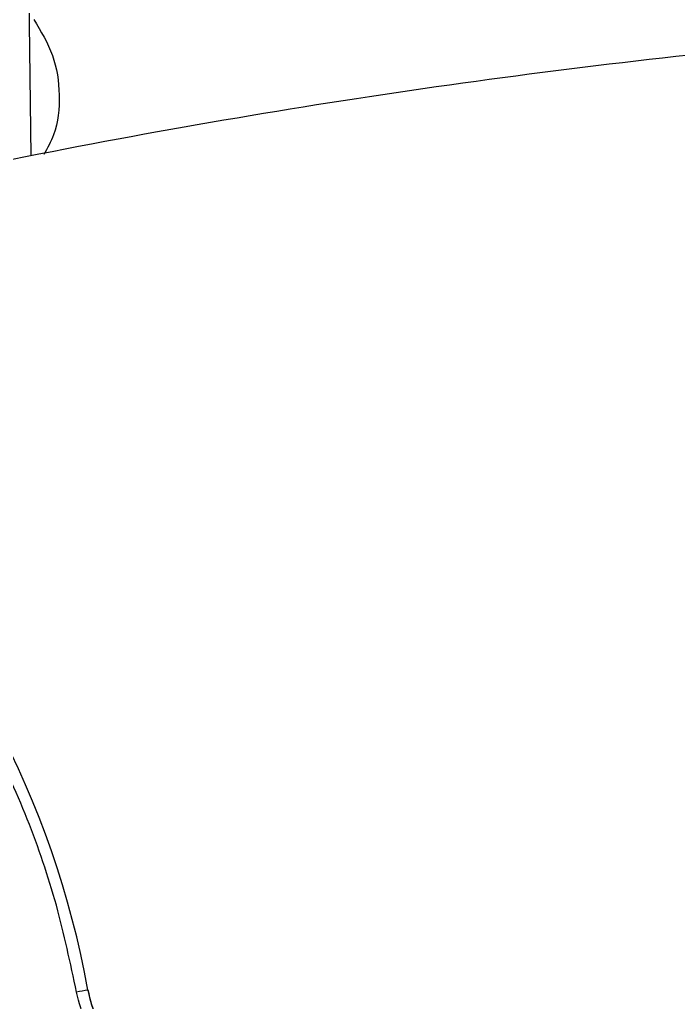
# Model space of a CAD drawing. Header units: millimetres. Extents: x 1852 to 4288, y 681 to 2404.
# Drawn here: x 3825.7 to 3882.2, y 2137.5 to 2221.8 of the extents above; entities that cross this region are included whole.
import ezdxf

# ---------------------------------------------------------------- set-up
doc = ezdxf.new("R2010")
doc.units = ezdxf.units.MM

msp = doc.modelspace()

# ---------------------------------------------------------------- linework, layer by layer
at = {"color": 7, "linetype": 'Continuous', "lineweight": 25}
msp.add_line((3826.702, 2210.131), (3826.331, 2238.495), dxfattribs=at)
for centre, radius, start, end in [((3954.041, 1565.694), 656.897, 95.489386, 101.924805), ((3752.853, 2124.269), 80, 10.30617, 79.69396), ((3852.059, 2021.672), 118.693, 99.94425, 100.42679), ((3841.401, 2140.371), 10, 190.30615, 249.41337)]:
    msp.add_arc(centre, radius, start, end, dxfattribs=at)
for points, knots in [([(3826.923, 2221.804), (3827.525, 2220.811), (3828.729, 2218.824), (3829.23, 2215.35), (3828.937, 2212.355), (3828.079, 2210.784), (3827.775, 2210.228)], [0, 0, 0, 0, 0.281892, 0.563785, 0.845677, 1, 1, 1, 1]), ([(3830.578, 2138.405), (3830.052, 2140.901), (3828.99, 2145.938), (3826.451, 2153.315), (3823.182, 2160.557), (3819.119, 2167.536), (3814.307, 2174.139), (3808.815, 2180.233), (3802.721, 2185.725), (3796.118, 2190.537), (3789.139, 2194.6), (3781.897, 2197.869), (3774.52, 2200.408), (3769.483, 2201.47), (3766.987, 2201.997)], [0, 0, 0, 0, 0.079959, 0.161371, 0.244142, 0.328893, 0.414217, 0.5, 0.585778, 0.671102, 0.755858, 0.838624, 0.920039, 1, 1, 1, 1]), ([(3837.533, 2130.075), (3836.686, 2130.466), (3834.964, 2131.261), (3832.872, 2133.252), (3831.287, 2135.665), (3830.812, 2137.502), (3830.578, 2138.405)], [0, 0, 0, 0, 0.245796, 0.5, 0.754204, 1, 1, 1, 1]), ([(3832.914, 2135.301), (3832.726, 2135.571), (3832.043, 2136.553), (3831.777, 2137.733), (3831.584, 2138.588)], [0, 0, 0, 0, 0.275029, 1, 1, 1, 1])]:
    msp.add_open_spline(points, degree=3, knots=knots, dxfattribs=at)

doc.saveas('drawing.dxf')
